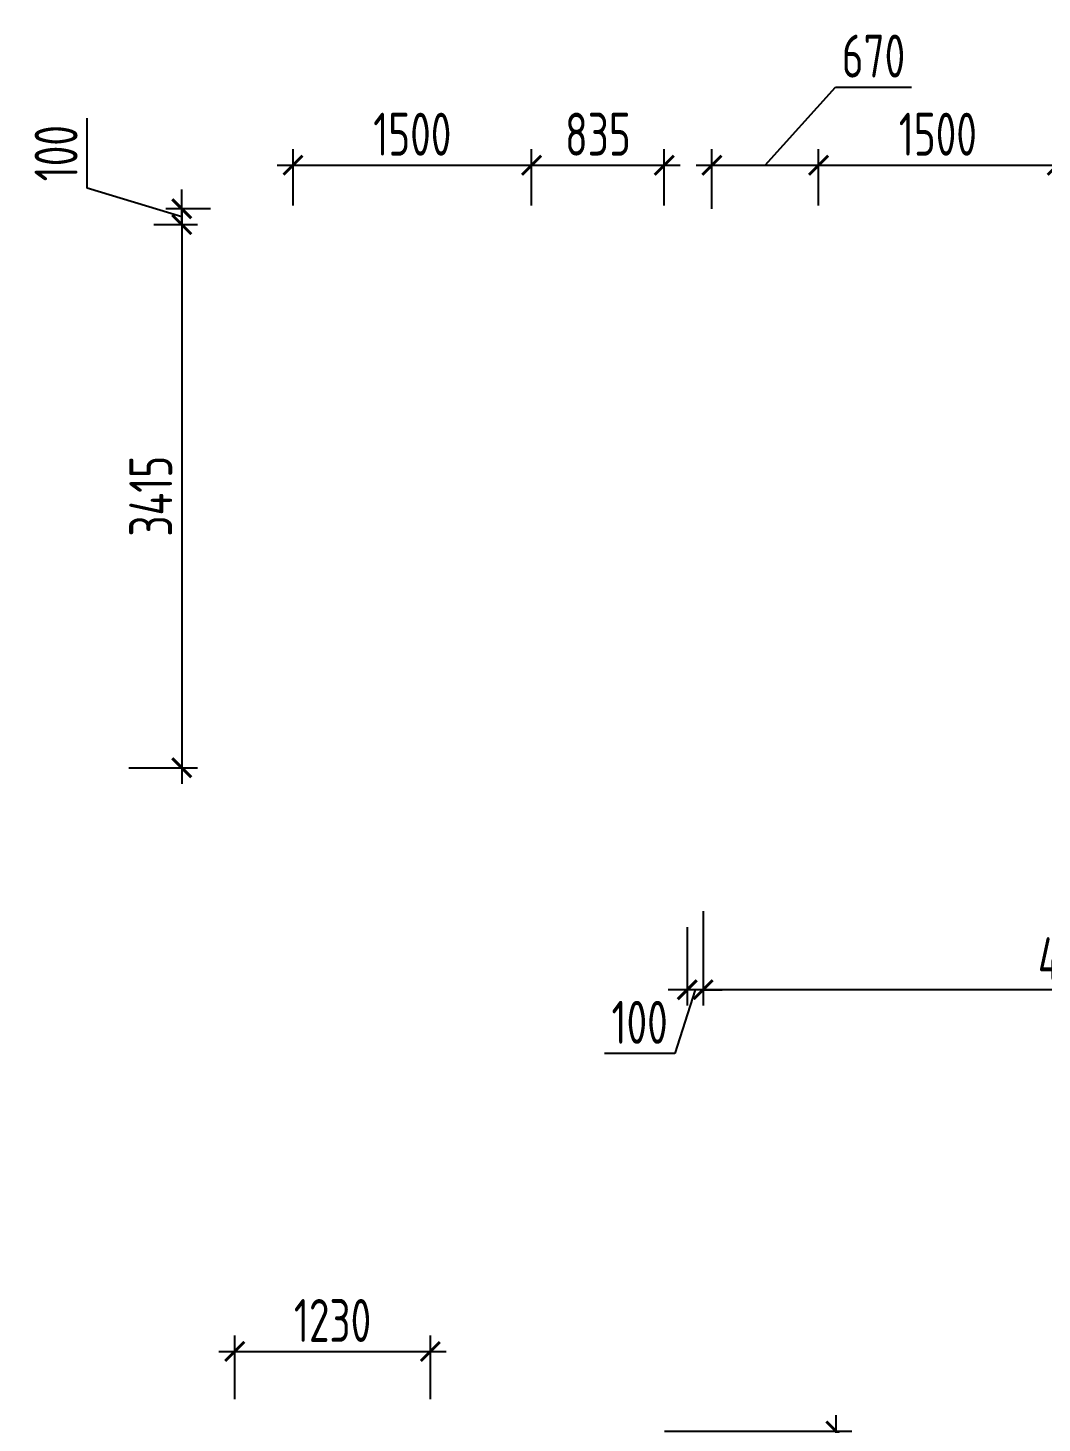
# Model space of a CAD drawing. Header units: millimetres. Extents: x -350007 to 536090, y -888 to 198380.
# Drawn here: x -173264 to -166888, y 71046 to 79817 of the extents above; entities that cross this region are included whole.
import ezdxf

# ---------------------------------------------------------------- set-up
doc = ezdxf.new("R2010")
doc.units = ezdxf.units.MM
doc.layers.add('АР_Размеры нов.', color=15, linetype='Continuous', lineweight=0)
doc.styles.add('ISOCPEUR', font='isocpeur.ttf', dxfattribs={"width": 0.7})
doc.dimstyles.new('R_100', dxfattribs={"dimtxt": 270, "dimasz": 120, "dimexe": 100, "dimexo": 0, "dimgap": 60, "dimtad": 1, "dimdec": 0, "dimrnd": 5, "dimzin": 0, "dimdsep": 46, "dimtxsty": 'ISOCPEUR', "dimblk": 'ARCHTICK', "dimcen": 0, "dimdle": 100, "dimclrd": 256, "dimclre": 256, "dimclrt": 256, "dimadec": 0, "dimazin": 0, "dimtfac": 2, "dimtdec": 0, "dimtofl": 0, "dimtmove": 1, "dimatfit": 3, "dimfxl": 1, "dimtvp": 3, "dimtolj": 1, "dimtzin": 0, "dimarcsym": 0})

# ---------------------------------------------------------------- blocks, each defined once
blk = doc.blocks.new('_ArchTick')
at = {"color": 0, "linetype": 'ByBlock', "const_width": 0.15}
blk.add_lwpolyline([(-0.5, -0.5), (0.5, 0.5)], dxfattribs=at)
blk = doc.blocks.new('*D2772')
at = {"layer": 'Defpoints', "color": 0, "ltscale": 100, "transparency": 16777216}
for p in [(-170097.6, 78953.9), (-171597.6, 78700.3), (-170097.6, 78700.3)]:
    blk.add_point(p, dxfattribs=at)
at = {"layer": 'АР_Размеры нов.', "lineweight": -2, "ltscale": 100, "transparency": 16777216}
for p, q in [((-171597.6, 78700.3), (-171597.6, 79053.9)), ((-170097.6, 78700.3), (-170097.6, 79053.9)), ((-171697.6, 78953.9), (-169997.6, 78953.9))]:
    blk.add_line(p, q, dxfattribs=at)
at = {"layer": 'АР_Размеры нов.', "lineweight": -2, "ltscale": 100, "transparency": 16777216, "xscale": 120, "yscale": 120, "zscale": 120, "rotation": 180}
blk.add_blockref('_ArchTick', (-171597.6, 78953.9), dxfattribs=at)
at = {"layer": 'АР_Размеры нов.', "lineweight": -2, "ltscale": 100, "transparency": 16777216, "xscale": 120, "yscale": 120, "zscale": 120}
blk.add_blockref('_ArchTick', (-170097.6, 78953.9), dxfattribs=at)
at = {"layer": 'АР_Размеры нов.', "ltscale": 100, "transparency": 16777216, "insert": (-170847.6, 79148.9), "char_height": 270, "attachment_point": 5, "style": 'ISOCPEUR'}
blk.add_mtext('\\A1;1500', dxfattribs=at)
blk = doc.blocks.new('*D2773')
at = {"layer": 'Defpoints', "color": 0, "ltscale": 100, "transparency": 16777216}
for p in [(-166793.6, 78953.9), (-168293.6, 78700.3), (-166793.6, 78680.3)]:
    blk.add_point(p, dxfattribs=at)
at = {"layer": 'АР_Размеры нов.', "lineweight": -2, "ltscale": 100, "transparency": 16777216}
for p, q in [((-168293.6, 78700.3), (-168293.6, 79053.9)), ((-166793.6, 78680.3), (-166793.6, 79053.9)), ((-168393.6, 78953.9), (-166693.6, 78953.9))]:
    blk.add_line(p, q, dxfattribs=at)
at = {"layer": 'АР_Размеры нов.', "lineweight": -2, "ltscale": 100, "transparency": 16777216, "xscale": 120, "yscale": 120, "zscale": 120, "rotation": 180}
blk.add_blockref('_ArchTick', (-168293.6, 78953.9), dxfattribs=at)
at = {"layer": 'АР_Размеры нов.', "lineweight": -2, "ltscale": 100, "transparency": 16777216, "xscale": 120, "yscale": 120, "zscale": 120}
blk.add_blockref('_ArchTick', (-166793.6, 78953.9), dxfattribs=at)
at = {"layer": 'АР_Размеры нов.', "ltscale": 100, "transparency": 16777216, "insert": (-167543.6, 79148.9), "char_height": 270, "attachment_point": 5, "style": 'ISOCPEUR'}
blk.add_mtext('\\A1;1500', dxfattribs=at)
blk = doc.blocks.new('*D2778')
at = {"layer": 'Defpoints', "color": 0, "ltscale": 100, "transparency": 16777216}
for p in [(-170733.9, 71495.8), (-171963.9, 71195.7), (-170733.9, 71195.7)]:
    blk.add_point(p, dxfattribs=at)
at = {"layer": 'АР_Размеры нов.', "lineweight": -2, "ltscale": 100, "transparency": 16777216}
for p, q in [((-171963.9, 71195.7), (-171963.9, 71595.8)), ((-170733.9, 71195.7), (-170733.9, 71595.8)), ((-172063.9, 71495.8), (-170633.9, 71495.8))]:
    blk.add_line(p, q, dxfattribs=at)
at = {"layer": 'АР_Размеры нов.', "lineweight": -2, "ltscale": 100, "transparency": 16777216, "xscale": 120, "yscale": 120, "zscale": 120, "rotation": 180}
blk.add_blockref('_ArchTick', (-171963.9, 71495.8), dxfattribs=at)
at = {"layer": 'АР_Размеры нов.', "lineweight": -2, "ltscale": 100, "transparency": 16777216, "xscale": 120, "yscale": 120, "zscale": 120}
blk.add_blockref('_ArchTick', (-170733.9, 71495.8), dxfattribs=at)
at = {"layer": 'АР_Размеры нов.', "ltscale": 100, "transparency": 16777216, "insert": (-171348.9, 71690.8), "char_height": 270, "attachment_point": 5, "style": 'ISOCPEUR'}
blk.add_mtext('\\A1;1230', dxfattribs=at)
blk = doc.blocks.new('*D2697')
at = {"layer": 'Defpoints', "color": 0, "ltscale": 100, "transparency": 16777216}
for p in [(-169263.9, 78953.9), (-170097.6, 78700.3), (-169263.9, 78700.3)]:
    blk.add_point(p, dxfattribs=at)
at = {"layer": 'АР_Размеры нов.', "lineweight": -2, "ltscale": 100, "transparency": 16777216}
for p, q in [((-170097.6, 78700.3), (-170097.6, 79053.9)), ((-169263.9, 78700.3), (-169263.9, 79053.9)), ((-170197.6, 78953.9), (-169163.9, 78953.9))]:
    blk.add_line(p, q, dxfattribs=at)
at = {"layer": 'АР_Размеры нов.', "lineweight": -2, "ltscale": 100, "transparency": 16777216, "xscale": 120, "yscale": 120, "zscale": 120, "rotation": 180}
blk.add_blockref('_ArchTick', (-170097.6, 78953.9), dxfattribs=at)
at = {"layer": 'АР_Размеры нов.', "lineweight": -2, "ltscale": 100, "transparency": 16777216, "xscale": 120, "yscale": 120, "zscale": 120}
blk.add_blockref('_ArchTick', (-169263.9, 78953.9), dxfattribs=at)
at = {"layer": 'АР_Размеры нов.', "ltscale": 100, "transparency": 16777216, "insert": (-169680.7, 79148.9), "char_height": 270, "attachment_point": 5, "style": 'ISOCPEUR'}
blk.add_mtext('\\A1;835', dxfattribs=at)
blk = doc.blocks.new('*D2698')
at = {"layer": 'Defpoints', "color": 0, "ltscale": 100, "transparency": 16777216}
for p in [(-168293.6, 78953.9), (-168293.6, 78700.3), (-168963.9, 78680.3)]:
    blk.add_point(p, dxfattribs=at)
at = {"layer": 'АР_Размеры нов.', "lineweight": -2, "ltscale": 100, "transparency": 16777216}
for p, q in [((-168628.7, 78953.9), (-168187.6, 79445)), ((-168187.6, 79445), (-167708.5, 79445)), ((-168963.9, 78680.3), (-168963.9, 79053.9)), ((-168293.6, 78700.3), (-168293.6, 79053.9)), ((-169063.9, 78953.9), (-168193.6, 78953.9))]:
    blk.add_line(p, q, dxfattribs=at)
at = {"layer": 'АР_Размеры нов.', "lineweight": -2, "ltscale": 100, "transparency": 16777216, "xscale": 120, "yscale": 120, "zscale": 120, "rotation": 180}
blk.add_blockref('_ArchTick', (-168963.9, 78953.9), dxfattribs=at)
at = {"layer": 'АР_Размеры нов.', "lineweight": -2, "ltscale": 100, "transparency": 16777216, "xscale": 120, "yscale": 120, "zscale": 120}
blk.add_blockref('_ArchTick', (-168293.6, 78953.9), dxfattribs=at)
at = {"layer": 'АР_Размеры нов.', "ltscale": 100, "transparency": 16777216, "insert": (-167948.1, 79640), "char_height": 270, "attachment_point": 5, "style": 'ISOCPEUR'}
blk.add_mtext('\\A1;670', dxfattribs=at)
blk = doc.blocks.new('*D1742')
at = {"layer": 'Defpoints', "color": 0, "ltscale": 500, "transparency": 16777216}
for p in [(-169262.7, 70995.7), (-168183.8, 70995.7), (-169362.7, 68793.3)]:
    blk.add_point(p, dxfattribs=at)
at = {"layer": 'АР_Размеры нов.', "lineweight": -2, "ltscale": 500, "transparency": 16777216}
for p, q in [((-168183.8, 68693.3), (-168183.8, 71095.7)), ((-169262.7, 70995.7), (-168083.8, 70995.7)), ((-169362.7, 68793.3), (-168083.8, 68793.3))]:
    blk.add_line(p, q, dxfattribs=at)
at = {"layer": 'АР_Размеры нов.', "lineweight": -2, "ltscale": 500, "transparency": 16777216, "xscale": 120, "yscale": 120, "zscale": 120}
for p, rotation in [((-168183.8, 70995.7), 90), ((-168183.8, 68793.3), 270)]:
    blk.add_blockref('_ArchTick', p, dxfattribs=dict(at, rotation=rotation))
at = {"layer": 'АР_Размеры нов.', "lineweight": 13, "ltscale": 500, "transparency": 16777216, "insert": (-168378.8, 69894.5), "char_height": 270, "attachment_point": 5, "rotation": 90, "style": 'ISOCPEUR'}
blk.add_mtext('\\A1;2200', dxfattribs=at)
blk = doc.blocks.new('*D1890')
at = {"layer": 'Defpoints', "color": 0, "ltscale": 500, "transparency": 16777216}
for p in [(-169018.9, 74264.5), (-164268.9, 74164.5), (-169018.9, 73770.2)]:
    blk.add_point(p, dxfattribs=at)
at = {"layer": 'АР_Размеры нов.', "lineweight": -2, "ltscale": 500, "transparency": 16777216}
for p, q in [((-169018.9, 74264.5), (-169018.9, 73670.2)), ((-164268.9, 74164.5), (-164268.9, 73670.2)), ((-164168.9, 73770.2), (-169118.9, 73770.2))]:
    blk.add_line(p, q, dxfattribs=at)
at = {"layer": 'АР_Размеры нов.', "lineweight": -2, "ltscale": 500, "transparency": 16777216, "xscale": 120, "yscale": 120, "zscale": 120, "rotation": 180}
blk.add_blockref('_ArchTick', (-169018.9, 73770.2), dxfattribs=at)
at = {"layer": 'АР_Размеры нов.', "lineweight": -2, "ltscale": 500, "transparency": 16777216, "xscale": 120, "yscale": 120, "zscale": 120}
blk.add_blockref('_ArchTick', (-164268.9, 73770.2), dxfattribs=at)
at = {"layer": 'АР_Размеры нов.', "lineweight": 13, "ltscale": 500, "transparency": 16777216, "insert": (-166643.9, 73965.2), "char_height": 270, "attachment_point": 5, "style": 'ISOCPEUR'}
blk.add_mtext('\\A1;4750', dxfattribs=at)
blk = doc.blocks.new('*D2055')
at = {"layer": 'Defpoints', "color": 0, "ltscale": 500, "transparency": 16777216}
for p in [(-172471.9, 78580.3), (-172630.6, 75165.7), (-172297.1, 75165.7)]:
    blk.add_point(p, dxfattribs=at)
at = {"layer": 'АР_Размеры нов.', "lineweight": -2, "ltscale": 500, "transparency": 16777216}
for p, q in [((-172297.1, 78680.3), (-172297.1, 75065.7)), ((-172471.9, 78580.3), (-172197.1, 78580.3)), ((-172630.6, 75165.7), (-172197.1, 75165.7))]:
    blk.add_line(p, q, dxfattribs=at)
at = {"layer": 'АР_Размеры нов.', "lineweight": -2, "ltscale": 500, "transparency": 16777216, "xscale": 120, "yscale": 120, "zscale": 120}
for p, rotation in [((-172297.1, 78580.3), 90), ((-172297.1, 75165.7), 270)]:
    blk.add_blockref('_ArchTick', p, dxfattribs=dict(at, rotation=rotation))
at = {"layer": 'АР_Размеры нов.', "lineweight": 13, "ltscale": 500, "transparency": 16777216, "insert": (-172492.1, 76873), "char_height": 270, "attachment_point": 5, "rotation": 90, "style": 'ISOCPEUR'}
blk.add_mtext('\\A1;3415', dxfattribs=at)
blk = doc.blocks.new('*D2200')
at = {"layer": 'Defpoints', "color": 0, "ltscale": 500, "transparency": 16777216}
for p in [(-172297.1, 78680.3), (-172116.2, 78680.3), (-172471.9, 78580.3)]:
    blk.add_point(p, dxfattribs=at)
at = {"layer": 'АР_Размеры нов.', "lineweight": -2, "ltscale": 500, "transparency": 16777216}
for p, q in [((-172892.1, 78808.8), (-172892.1, 79250.1)), ((-172297.1, 78630.3), (-172892.1, 78808.8)), ((-172297.1, 78680.3), (-172297.1, 78800.3)), ((-172116.2, 78680.3), (-172397.1, 78680.3)), ((-172297.1, 78580.3), (-172297.1, 78680.3)), ((-172471.9, 78580.3), (-172197.1, 78580.3)), ((-172297.1, 78580.3), (-172297.1, 78460.3))]:
    blk.add_line(p, q, dxfattribs=at)
at = {"layer": 'АР_Размеры нов.', "lineweight": -2, "ltscale": 500, "transparency": 16777216, "xscale": 120, "yscale": 120, "zscale": 120}
for p, rotation in [((-172297.1, 78680.3), 270), ((-172297.1, 78580.3), 90)]:
    blk.add_blockref('_ArchTick', p, dxfattribs=dict(at, rotation=rotation))
at = {"layer": 'АР_Размеры нов.', "lineweight": 13, "ltscale": 500, "transparency": 16777216, "insert": (-173087.1, 79029.5), "char_height": 270, "attachment_point": 5, "rotation": 90, "style": 'ISOCPEUR'}
blk.add_mtext('\\A1;100', dxfattribs=at)
blk = doc.blocks.new('*D2110')
at = {"layer": 'Defpoints', "color": 0, "ltscale": 500, "transparency": 16777216}
for p in [(-169018.9, 74264.5), (-169118.9, 74164.5), (-169118.9, 73770.2)]:
    blk.add_point(p, dxfattribs=at)
at = {"layer": 'АР_Размеры нов.', "lineweight": -2, "ltscale": 500, "transparency": 16777216}
for p, q in [((-169018.9, 74264.5), (-169018.9, 73670.2)), ((-169118.9, 74164.5), (-169118.9, 73670.2)), ((-169118.9, 73770.2), (-169238.9, 73770.2)), ((-169068.9, 73770.2), (-169197.9, 73370.2)), ((-169018.9, 73770.2), (-169118.9, 73770.2)), ((-169018.9, 73770.2), (-168898.9, 73770.2)), ((-169197.9, 73370.2), (-169639.2, 73370.2))]:
    blk.add_line(p, q, dxfattribs=at)
at = {"layer": 'АР_Размеры нов.', "lineweight": -2, "ltscale": 500, "transparency": 16777216, "xscale": 120, "yscale": 120, "zscale": 120}
blk.add_blockref('_ArchTick', (-169118.9, 73770.2), dxfattribs=at)
at = {"layer": 'АР_Размеры нов.', "lineweight": -2, "ltscale": 500, "transparency": 16777216, "xscale": 120, "yscale": 120, "zscale": 120, "rotation": 180}
blk.add_blockref('_ArchTick', (-169018.9, 73770.2), dxfattribs=at)
at = {"layer": 'АР_Размеры нов.', "lineweight": 13, "ltscale": 500, "transparency": 16777216, "insert": (-169418.5, 73565.2), "char_height": 270, "attachment_point": 5, "style": 'ISOCPEUR'}
blk.add_mtext('\\A1;100', dxfattribs=at)

msp = doc.modelspace()

# ---------------------------------------------------------------- dimensions: what is measured, and where the dimension line sits
at = {"layer": 'АР_Размеры нов.', "ltscale": 100}
dim = msp.add_linear_dim(base=(-168293.6, 78953.9), p1=(-168963.9, 78680.3), p2=(-168293.6, 78700.3), dimstyle='R_100', override={"dimpost": '\\X', "dimfxl": 2.5, "dimarcsym": 1}, dxfattribs=at)
dim.commit()
dim.dimension.update_dxf_attribs({"geometry": '*D2698', "text_midpoint": (-168127.6, 79445), "dimtype": 160})
at = {"layer": 'АР_Размеры нов.', "lineweight": 13, "ltscale": 500}
for base, p1, p2, picture, middle in [((-172297.1, 78680.3), (-172471.9, 78580.3), (-172116.2, 78680.3), '*D2200', (-173087.1, 78868.8)), ((-172297.1, 75165.7), (-172471.9, 78580.3), (-172630.6, 75165.7), '*D2055', (-172492.1, 76873)), ((-168183.8, 70995.7), (-169362.7, 68793.3), (-169262.7, 70995.7), '*D1742', (-168378.8, 69894.5))]:
    dim = msp.add_linear_dim(base=base, p1=p1, p2=p2, angle=90, dimstyle='R_100', override={"dimpost": '\\X'}, dxfattribs=at)
    dim.commit()
    dim.dimension.update_dxf_attribs({"geometry": picture, "text_midpoint": middle})
at = {"layer": 'АР_Размеры нов.', "ltscale": 100}
for base, p1, p2, picture, middle in [((-170097.6, 78953.9), (-171597.6, 78700.3), (-170097.6, 78700.3), '*D2772', (-170847.6, 79148.9)), ((-169263.9, 78953.9), (-170097.6, 78700.3), (-169263.9, 78700.3), '*D2697', (-169680.7, 79148.9)), ((-166793.6, 78953.9), (-168293.6, 78700.3), (-166793.6, 78680.3), '*D2773', (-167543.6, 79148.9)), ((-170733.9, 71495.8), (-171963.9, 71195.7), (-170733.9, 71195.7), '*D2778', (-171348.9, 71690.8))]:
    dim = msp.add_linear_dim(base=base, p1=p1, p2=p2, dimstyle='R_100', override={"dimpost": '\\X', "dimfxl": 2.5, "dimarcsym": 1}, dxfattribs=at)
    dim.commit()
    dim.dimension.update_dxf_attribs({"geometry": picture, "text_midpoint": middle})
at = {"layer": 'АР_Размеры нов.', "lineweight": 13, "ltscale": 500}
dim = msp.add_linear_dim(base=(-169118.9, 73770.2), p1=(-169018.9, 74264.5), p2=(-169118.9, 74164.5), dimstyle='R_100', override={"dimpost": '\\X'}, dxfattribs=at)
dim.commit()
dim.dimension.update_dxf_attribs({"geometry": '*D2110', "text_midpoint": (-169257.9, 73370.2), "dimtype": 160})
dim = msp.add_linear_dim(base=(-169018.9, 73770.2), p1=(-164268.9, 74164.5), p2=(-169018.9, 74264.5), dimstyle='R_100', override={"dimpost": '\\X'}, dxfattribs=at)
dim.commit()
dim.dimension.update_dxf_attribs({"geometry": '*D1890', "text_midpoint": (-166643.9, 73965.2)})

doc.saveas('drawing.dxf')
